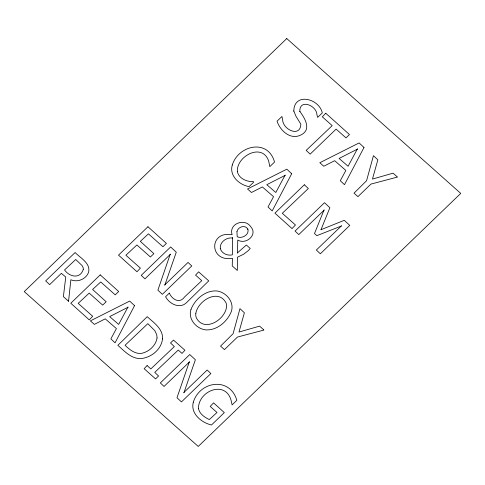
<?xml version="1.0" encoding="UTF-8"?>
<svg xmlns="http://www.w3.org/2000/svg" width="485" height="485" viewBox="0 0 485 485"><rect width="100%" height="100%" fill="white"/><g stroke="black" fill="none" stroke-linecap="round" stroke-linejoin="round"><path stroke-width="0.73" d="M237.541 253.121L237.741 240.033C246.01 245.07 258.129 234.752 250.793 226.768C244.889 217.686 228.471 223.64 232.121 234.758C208.732 230.393 208.987 262.361 232.424 258.311L232.248 265.962L237.304 270.46L237.523 257.171L243.634 254.231L248.393 250.539L250.23 248.447L246.374 245.022L237.48 252.861M68.531 301.427L70.865 279.76C77.582 282.713 86.027 279.19 88.585 272.334C90.859 263.167 80.286 258.002 75.108 252.515L45.675 280.888L49.652 284.628L61.359 273.352L65.76 277.062L63.383 296.644L68.464 301.167M263.761 329.824L259.614 326.132L238.984 332.049L244.379 312.776L239.966 308.648L233.091 333.71L220.542 346.126L224.458 349.606L237.48 337.051L263.828 330.085M397.233 176.855L393.08 173.163L372.456 179.08L377.851 159.808L373.438 155.679L366.557 180.741L354.014 193.157L357.924 196.643L370.952 184.082L397.3 177.116M170.259 254.122L157.886 290.163L162.336 294.328L191.769 265.956L188.047 262.44L164.742 284.907M189.368 361.713L176.995 397.748L181.445 401.913L210.878 373.541L207.156 370.031L183.851 392.492M164.809 285.168L176.273 252.164L170.653 246.962L141.22 275.334L144.942 278.845L170.32 254.382M183.918 392.753L195.382 359.755L189.762 354.553L160.329 382.92L164.051 386.436L189.429 361.974M321.137 229.35L329.891 207.707L324.489 202.7L295.056 231.072L298.778 234.582L324.138 210.138M324.071 209.878L314.492 233.546L316.863 235.655L341.094 226.119M127.998 306.987L118.667 324.41L109.658 316.596L128.064 307.248M285.138 175.079L275.807 192.503L266.798 184.688L285.198 175.34M357.427 148.834L348.097 166.258L339.094 158.443L357.493 149.095M341.719 225.586L316.359 250.03L320.342 253.776L349.77 225.404L344.271 220.305L320.791 229.787M293.752 110.901L295.965 116.254L300.833 124.13C300.433 137.813 283.082 129.683 282.676 120.11L281.949 116.473L277.044 121.195C279.972 130.15 289.612 139.571 299.651 135.545C312.267 130.52 305.259 118.783 299.791 111.301L299.851 111.562C299.142 98.546 316.517 105.19 316.911 114.563L317.608 117.412L322.295 112.896C319.166 98.352 293.88 92.083 293.813 111.162M195.825 313.304L195.734 315.511L196.304 317.796C204.379 333.401 226.98 318.851 226.628 305.083L226.119 303.064C218.492 288.09 197.935 300.676 195.825 313.304M232.6 237.777L232.382 254.843C227.507 256.05 221.542 253.467 220.263 248.368L220.329 248.629C219.39 242.179 226.659 236.989 232.661 238.038L232.6 237.777M236.935 231.691L237.22 236.765C241.973 239.063 249.714 234.631 247.817 229.017L247.883 229.278C245.349 224.3 237.838 226.81 236.935 231.691M193.315 402.168C190.247 413.584 201.427 422.629 211.466 425.005L224.312 412.62L213.576 402.859L210.205 406.436L217.001 412.486L209.326 419.561C204.561 417.336 199.39 413.869 198.413 408.303L198.48 408.564C198.177 390.34 227.01 379.306 231.49 402.059L232.103 404.89L236.825 400.337C230.126 376.736 199.965 380.792 193.315 402.168M232.266 165.039C229.047 175.74 239.269 184.9 249.047 186.628L253.716 182.136L253.352 181.608C246.695 181.899 238.614 178.48 237.298 171.308L237.359 171.569C236.268 156.352 262.215 142.178 268.66 161.026L269.805 166.622L274.528 162.069C268.175 138.51 238.481 145.003 232.266 165.039M191.017 309.297C187.701 318.894 196.237 328.751 205.64 329.873C217.056 330.606 227.326 321.628 231.351 311.467C234.588 301.87 226.04 291.982 216.607 290.933C205.252 290.297 195.067 299.196 191.017 309.297M162.517 338.882C161.408 349.127 151.89 357.057 142.032 358.445C131.92 359.664 124.669 351.304 117.843 345.314L147.21 316.681C153.66 322.634 163.209 328.854 162.517 338.882M157.067 337.966C155.855 345.599 148.968 351.843 141.535 353.347C134.885 354.208 129.531 349.521 125.051 345.296L147.828 323.665L154.824 330.661L156.734 334.686L157.067 337.966M83.311 269.26C80.419 279.245 69.549 277.129 64.553 269.945L75.727 259.499L82.123 265.61L83.214 267.823L83.311 269.26M134.563 305.635L115.054 342.834L110.859 338.894L116.412 328.594L105.233 318.845L94.345 324.398L90.392 320.882L129.677 301.082L134.563 305.635M291.703 173.727L272.194 210.927L267.999 206.992L273.552 196.692L262.373 186.943L251.479 192.496L247.526 188.974L286.817 169.174L291.703 173.727M363.999 147.482L344.483 184.682L340.288 180.741L345.847 170.441L334.662 160.693L323.774 166.246L319.821 162.73L359.106 142.929L363.999 147.482M286.762 38.557L24.25 291.6L198.238 446.442L460.75 193.4L286.762 38.557M147.943 226.756L118.51 255.122L136.976 271.758L140.389 268.144L125.906 255.249L136.897 244.973L150.398 256.989L153.878 253.637L140.317 241.36L148.44 233.849L162.93 246.744L166.41 243.391L147.943 226.756M100.231 274.874L70.798 303.24L89.264 319.876L92.677 316.262L78.188 303.374L89.185 293.098L102.687 305.107L106.16 301.755L92.599 289.484L100.728 281.967L115.218 294.862L118.692 291.509L100.231 274.874M325.726 113.217L322.313 116.836L332.195 125.627L306.174 150.386L310.157 154.127L336.105 129.113L345.987 137.904L349.467 134.551L325.726 113.217M169.326 293.128L165.591 296.729C169.453 304.216 180.432 309.497 187.04 302.131L208.756 280.876L198.62 271.849L195.564 275.122L201.79 280.663L184.549 296.959C179.68 304.095 171.999 299.403 169.326 293.128M304.35 184.779L274.916 213.145L292.037 228.587L295.45 224.973L282.306 213.279L308.327 188.519L304.35 184.779M147.088 365.569L144.148 368.721L155.576 378.888L158.577 375.996L154.757 372.389L178.244 350.073L182.002 353.413L184.937 350.261L173.515 340.094L170.514 342.986L174.333 346.593L150.841 368.909L147.088 365.569"/></g></svg>
